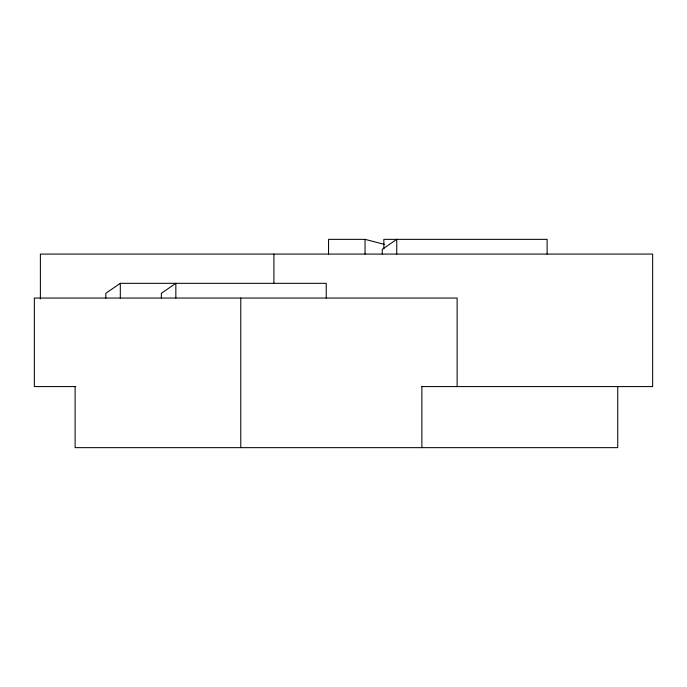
<?xml version="1.0" encoding="UTF-8"?>
<svg xmlns="http://www.w3.org/2000/svg" width="687" height="687" viewBox="0 0 687 687"><rect width="100%" height="100%" fill="white"/><g stroke="black" fill="none" stroke-linecap="round" stroke-linejoin="round"><path stroke-width="1.03" d="M326.231 298.046L326.231 283.319L120.311 283.319L105.832 293.28L105.832 298.046M384.668 244.469L365.055 239.351L328.549 239.351L328.549 254.078M75.742 386.583L34.35 386.583L34.35 298.046L457.121 298.046L457.121 386.583M421.62 386.583L652.65 386.583L652.65 254.078L40.387 254.078L40.387 298.965M617.733 386.583L617.733 447.649L75.115 447.649L75.115 386.583M547.118 254.078L547.118 239.351L383.853 239.351L383.853 248.823M421.87 386.583L421.87 447.649M396.743 254.078L396.743 239.351L382.264 249.321L382.264 254.078M365.055 239.351L365.055 254.078M273.915 254.078L273.915 282.932M240.776 298.046L240.776 447.649M175.846 298.046L175.846 283.319L161.376 293.28L161.376 298.046M120.311 283.319L120.311 298.046"/></g></svg>
